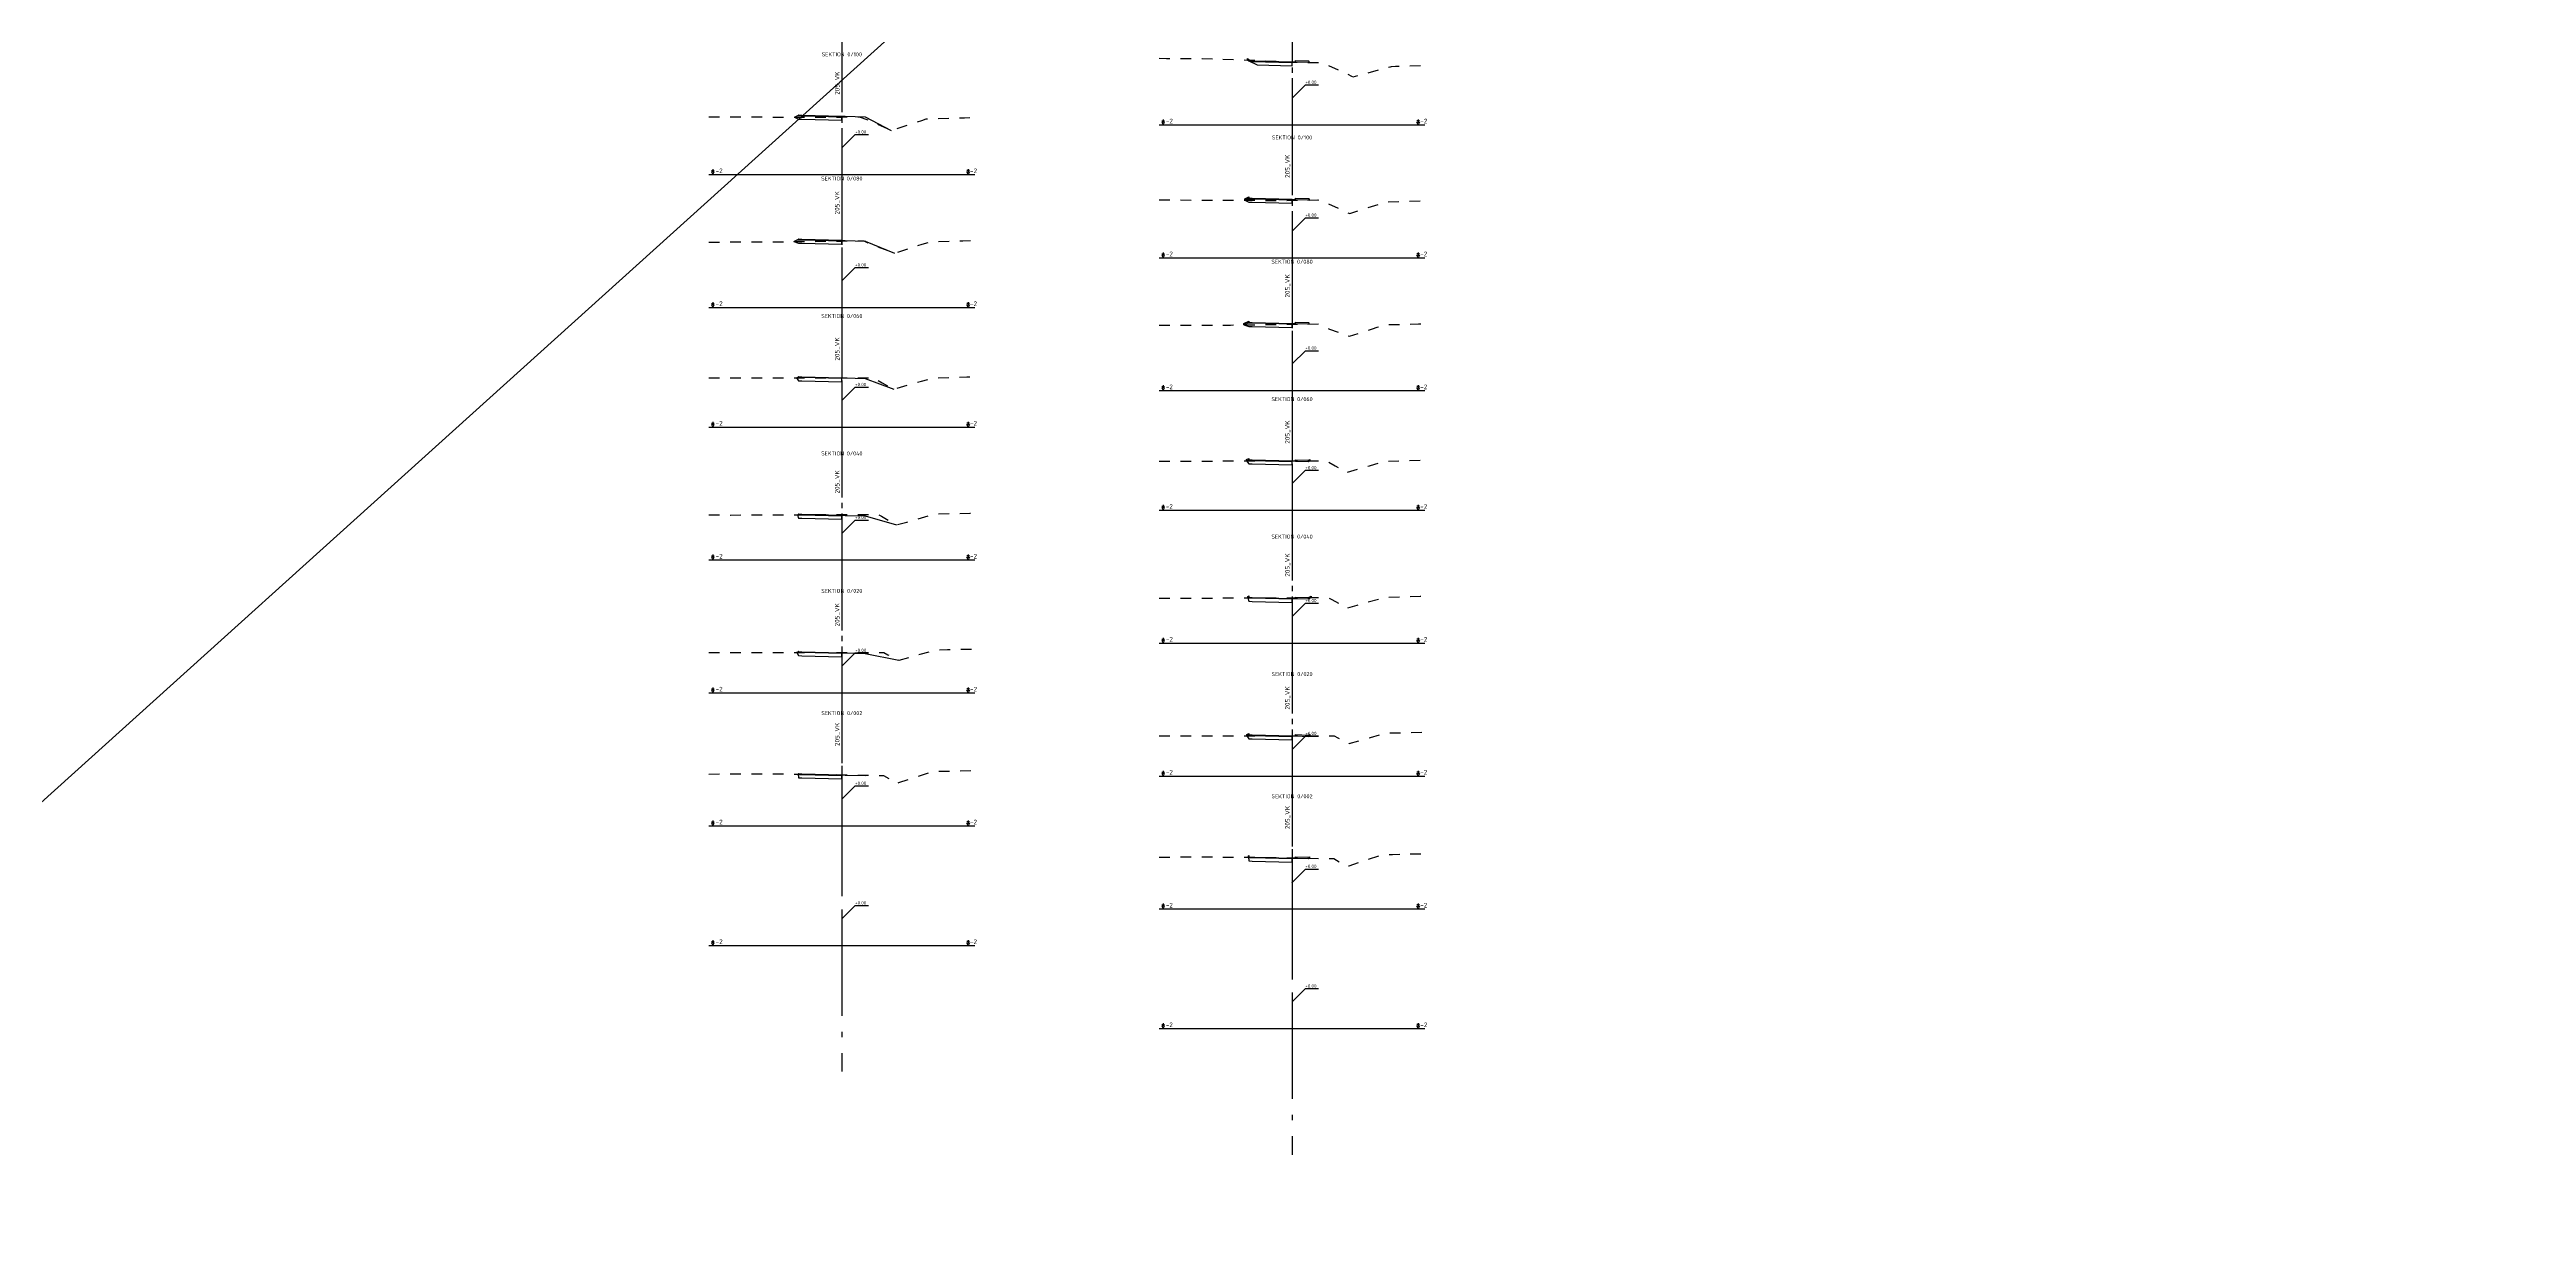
# Model space of a CAD drawing. Header units: metres. Extents: x 117388 to 123031, y 6148214 to 6150604.
# Drawn here: x 117761 to 117947.5, y 6149609.5 to 6149698.4 of the extents above; entities that cross this region are included whole.
import ezdxf
from ezdxf.enums import TextEntityAlignment as Align

# ---------------------------------------------------------------- set-up
doc = ezdxf.new("R2010")
doc.units = ezdxf.units.M
doc.header["$LTSCALE"] = 0.4
doc.linetypes.add('AA_DASHED_2', pattern=[4, 2, -2])
doc.linetypes.add('CENTRUMLINJE', pattern=[27, 20, -3, 1, -3])
for name, color, linetype in [('M-312A', 3, 'CONTINUOUS'), ('M-37-Bekladnad', 3, 'CONTINUOUS'), ('M-37-CL', 1, 'CENTRUMLINJE'), ('M-37-CL_Txt', 1, 'CONTINUOUS'), ('M-37-Mark', 9, 'AA_DASHED_2'), ('M-37-OB_B2', 4, 'CONTINUOUS'), ('M-37-OB_Bi1', 4, 'CONTINUOUS'), ('M-37-OB_Bi2', 4, 'CONTINUOUS'), ('M-37-Profilhojd', 3, 'CONTINUOUS'), ('M-37-Refhojd_Lin', 1, 'CONTINUOUS'), ('M-37-Refhojd_Txt', 1, 'CONTINUOUS'), ('M-37-SektNr', 3, 'CONTINUOUS'), ('M-37-Vag-Overyta', 3, 'CONTINUOUS'), ('M-37-Vag-Slitlager', 4, 'CONTINUOUS'), ('Road_LayerForCsGenerator', 7, 'CONTINUOUS'), ('T19202X', 7, 'CONTINUOUS')]:
    doc.layers.add(name, color=color, linetype=linetype)
doc.layers.add('Non-PlotDot', color=7, linetype='CONTINUOUS', plot=False)
doc.styles.add('P_ISO_25', font='ISO', dxfattribs={"height": 2.5})
doc.styles.add('P_ISO_30', font='ISO', dxfattribs={"height": 3})

msp = doc.modelspace()

# ---------------------------------------------------------------- linework, layer by layer
at = {"layer": 'M-312A', "flags": 128}
msp.add_lwpolyline([(118133.929, 6149978.568), (117494.355, 6149401.904)], dxfattribs=at)
at = {"layer": 'M-37-Bekladnad', "flags": 128}
for points in [[(117851.207, 6149697.637), (117851.207, 6149697.737), (117851.323, 6149697.679), (117851.323, 6149697.579)], [(117854.823, 6149697.492), (117854.823, 6149697.592), (117855.823, 6149697.562), (117855.836, 6149697.555), (117855.836, 6149697.455)], [(117851.014, 6149687.083), (117851.014, 6149687.183), (117851.323, 6149687.338), (117851.323, 6149687.238)], [(117854.823, 6149687.15), (117854.823, 6149687.25), (117855.823, 6149687.22), (117855.868, 6149687.198), (117855.868, 6149687.098)], [(117850.95, 6149677.708), (117850.95, 6149677.808), (117851.323, 6149677.995), (117851.323, 6149677.895)], [(117854.823, 6149677.807), (117854.823, 6149677.907), (117855.823, 6149677.877), (117855.836, 6149677.871), (117855.836, 6149677.771)], [(117851.156, 6149667.468), (117851.156, 6149667.568), (117851.323, 6149667.652), (117851.323, 6149667.552)], [(117854.823, 6149667.464), (117854.823, 6149667.564), (117855.823, 6149667.534), (117855.908, 6149667.576), (117855.908, 6149667.476)], [(117851.239, 6149657.167), (117851.239, 6149657.267), (117851.323, 6149657.308), (117851.323, 6149657.208)], [(117854.823, 6149657.121), (117854.823, 6149657.221), (117855.823, 6149657.191), (117856.016, 6149657.287), (117856.016, 6149657.187)], [(117851.174, 6149646.791), (117851.174, 6149646.891), (117851.323, 6149646.965), (117851.323, 6149646.865)], [(117854.823, 6149646.778), (117854.823, 6149646.878), (117855.823, 6149646.848), (117855.913, 6149646.893), (117855.913, 6149646.793)], [(117851.291, 6149637.654), (117851.291, 6149637.754), (117851.323, 6149637.77), (117851.323, 6149637.67)], [(117854.823, 6149637.583), (117854.823, 6149637.683), (117855.823, 6149637.653), (117855.877, 6149637.68), (117855.877, 6149637.58)]]:
    msp.add_lwpolyline(points, dxfattribs=at)
at = {"layer": 'M-37-CL'}
for p, q in [((117854.573, 6149716.263), (117854.573, 6149693.263)), ((117820.684, 6149712.519), (117820.684, 6149689.519)), ((117854.573, 6149706.263), (117854.573, 6149683.263)), ((117820.684, 6149702.519), (117820.684, 6149679.519)), ((117854.573, 6149696.263), (117854.573, 6149673.263)), ((117820.684, 6149692.519), (117820.684, 6149669.519)), ((117854.573, 6149686.263), (117854.573, 6149663.263)), ((117820.684, 6149683.519), (117820.684, 6149660.519)), ((117854.573, 6149677.263), (117854.573, 6149654.263)), ((117820.684, 6149673.519), (117820.684, 6149650.519)), ((117854.573, 6149667.263), (117854.573, 6149644.263)), ((117820.684, 6149663.519), (117820.684, 6149640.519)), ((117854.573, 6149657.263), (117854.573, 6149634.263)), ((117820.684, 6149653.519), (117820.684, 6149630.519)), ((117854.573, 6149647.263), (117854.573, 6149624.263)), ((117820.684, 6149644.519), (117820.684, 6149621.519)), ((117854.573, 6149638.263), (117854.573, 6149615.263))]:
    msp.add_line(p, q, dxfattribs=at)
at = {"layer": 'M-37-Mark', "flags": 128}
for points in [[(117844.573, 6149697.767), (117845.114, 6149697.751), (117847.799, 6149697.737), (117850.518, 6149697.669), (117854.573, 6149697.483), (117854.855, 6149697.47), (117856.823, 6149697.441), (117859.059, 6149696.431), (117859.182, 6149696.374), (117861.922, 6149697.115), (117861.986, 6149697.132), (117862.054, 6149697.155), (117862.354, 6149697.163), (117862.591, 6149697.169), (117864.573, 6149697.22)], [(117810.684, 6149693.372), (117811.334, 6149693.364), (117819.317, 6149693.325), (117820.684, 6149693.344), (117821.983, 6149693.362), (117822.722, 6149693.111), (117824.408, 6149692.335), (117826.696, 6149693.083), (117827.044, 6149693.21), (117829.916, 6149693.292), (117830.684, 6149693.311)], [(117844.573, 6149687.121), (117845.851, 6149687.106), (117853.865, 6149687.071), (117854.573, 6149687.08), (117856.503, 6149687.107), (117857.225, 6149686.862), (117858.925, 6149686.08), (117861.245, 6149686.839), (117861.565, 6149686.955), (117864.537, 6149687.041), (117864.573, 6149687.042)], [(117810.684, 6149683.938), (117815.694, 6149683.952), (117820.684, 6149684.015), (117822.338, 6149684.035), (117823.166, 6149683.645), (117824.658, 6149683.105), (117826.369, 6149683.657), (117826.742, 6149683.777), (117827.406, 6149683.978), (117829.801, 6149684.029), (117830.684, 6149684.052)], [(117844.573, 6149677.68), (117849.942, 6149677.695), (117854.573, 6149677.755), (117856.568, 6149677.78), (117857.388, 6149677.394), (117858.892, 6149676.85), (117860.624, 6149677.409), (117860.99, 6149677.527), (117861.64, 6149677.724), (117864.083, 6149677.776), (117864.573, 6149677.789)], [(117810.684, 6149673.713), (117815.374, 6149673.722), (117820.684, 6149673.73), (117823.058, 6149673.734), (117823.723, 6149673.355), (117824.595, 6149672.86), (117826.279, 6149673.357), (117826.672, 6149673.473), (117827.475, 6149673.703), (117830.082, 6149673.786), (117830.684, 6149673.8)], [(117844.573, 6149667.455), (117849.389, 6149667.465), (117854.573, 6149667.474), (117857.169, 6149667.479), (117857.829, 6149667.103), (117858.707, 6149666.605), (117860.409, 6149667.107), (117860.796, 6149667.221), (117861.586, 6149667.448), (117864.219, 6149667.533), (117864.573, 6149667.541)], [(117810.684, 6149663.402), (117812.296, 6149663.401), (117820.684, 6149663.437), (117823.386, 6149663.448), (117823.671, 6149663.306), (117824.506, 6149662.829), (117824.796, 6149662.663), (117825.586, 6149662.874), (117827.662, 6149663.478), (117830.317, 6149663.539), (117830.684, 6149663.546)], [(117844.573, 6149657.146), (117846.204, 6149657.145), (117854.573, 6149657.181), (117857.285, 6149657.193), (117857.57, 6149657.051), (117858.404, 6149656.574), (117858.695, 6149656.407), (117859.484, 6149656.618), (117861.561, 6149657.222), (117864.22, 6149657.283), (117864.573, 6149657.29)], [(117810.684, 6149653.049), (117813.592, 6149653.046), (117820.684, 6149653.048), (117823.846, 6149653.05), (117824.136, 6149652.89), (117824.917, 6149652.511), (117824.99, 6149652.476), (117825.748, 6149652.684), (117826.58, 6149652.918), (117827.79, 6149653.258), (117828.635, 6149653.276), (117830.684, 6149653.314)], [(117844.573, 6149646.793), (117847.481, 6149646.79), (117854.573, 6149646.792), (117857.735, 6149646.794), (117858.025, 6149646.634), (117858.806, 6149646.255), (117858.879, 6149646.22), (117859.637, 6149646.428), (117860.469, 6149646.662), (117861.679, 6149647.002), (117862.524, 6149647.02), (117864.573, 6149647.058)], [(117810.684, 6149643.913), (117813.227, 6149643.936), (117818.132, 6149643.906), (117820.684, 6149643.86), (117823.827, 6149643.802), (117824.795, 6149643.231), (117824.888, 6149643.247), (117824.987, 6149643.269), (117827.48, 6149644.095), (117827.515, 6149644.11), (117828.24, 6149644.125), (117830.684, 6149644.176)], [(117844.573, 6149637.657), (117847.115, 6149637.68), (117852.021, 6149637.65), (117854.573, 6149637.604), (117857.716, 6149637.546), (117858.684, 6149636.975), (117858.777, 6149636.991), (117858.876, 6149637.013), (117861.369, 6149637.839), (117861.404, 6149637.854), (117862.129, 6149637.869), (117864.573, 6149637.921)]]:
    msp.add_lwpolyline(points, dxfattribs=at)
at = {"layer": 'M-37-OB_B2', "flags": 128}
for points in [[(117851.323, 6149697.579), (117851.955, 6149697.263), (117854.573, 6149697.198), (117854.573, 6149697.458)], [(117817.12, 6149693.335), (117817.434, 6149693.192), (117817.684, 6149693.186), (117820.684, 6149693.111), (117820.684, 6149693.371)], [(117851.014, 6149687.083), (117851.323, 6149686.938), (117851.573, 6149686.932), (117854.573, 6149686.857), (117854.573, 6149687.117)], [(117817.073, 6149683.969), (117817.434, 6149683.849), (117817.684, 6149683.843), (117820.684, 6149683.768), (117820.684, 6149684.028)], [(117850.95, 6149677.708), (117851.323, 6149677.595), (117851.573, 6149677.588), (117854.573, 6149677.513), (117854.573, 6149677.773)], [(117817.269, 6149673.724), (117817.434, 6149673.507), (117817.684, 6149673.5), (117820.684, 6149673.425), (117820.684, 6149673.685)], [(117851.156, 6149667.468), (117851.323, 6149667.252), (117851.573, 6149667.245), (117854.573, 6149667.17), (117854.573, 6149667.43)], [(117817.351, 6149663.422), (117817.434, 6149663.164), (117817.684, 6149663.157), (117820.684, 6149663.082), (117820.684, 6149663.342)], [(117851.239, 6149657.167), (117851.323, 6149656.908), (117851.573, 6149656.902), (117854.573, 6149656.827), (117854.573, 6149657.087)], [(117817.285, 6149653.047), (117817.434, 6149652.821), (117817.684, 6149652.815), (117820.684, 6149652.74), (117820.684, 6149653)], [(117851.174, 6149646.791), (117851.323, 6149646.565), (117851.573, 6149646.559), (117854.573, 6149646.484), (117854.573, 6149646.744)], [(117817.402, 6149643.91), (117817.434, 6149643.626), (117817.684, 6149643.62), (117820.684, 6149643.545), (117820.684, 6149643.805)], [(117851.291, 6149637.654), (117851.323, 6149637.37), (117851.573, 6149637.364), (117854.573, 6149637.289), (117854.573, 6149637.549)]]:
    msp.add_lwpolyline(points, dxfattribs=at)
at = {"layer": 'M-37-OB_Bi1', "flags": 128}
for points in [[(117851.323, 6149697.579), (117851.407, 6149697.537), (117851.573, 6149697.533), (117854.573, 6149697.458), (117854.573, 6149697.498)], [(117817.357, 6149693.454), (117817.434, 6149693.452), (117817.684, 6149693.446), (117820.684, 6149693.371), (117820.684, 6149693.411)], [(117851.247, 6149687.2), (117851.323, 6149687.198), (117851.573, 6149687.192), (117854.573, 6149687.117), (117854.573, 6149687.157)], [(117817.357, 6149684.111), (117817.434, 6149684.109), (117817.684, 6149684.103), (117820.684, 6149684.028), (117820.684, 6149684.068)], [(117851.247, 6149677.857), (117851.323, 6149677.855), (117851.573, 6149677.848), (117854.573, 6149677.773), (117854.573, 6149677.813)], [(117817.357, 6149673.768), (117817.434, 6149673.767), (117817.684, 6149673.76), (117820.684, 6149673.685), (117820.684, 6149673.725)], [(117851.247, 6149667.513), (117851.323, 6149667.512), (117851.573, 6149667.505), (117854.573, 6149667.43), (117854.573, 6149667.47)], [(117817.357, 6149663.426), (117817.434, 6149663.424), (117817.684, 6149663.417), (117820.684, 6149663.342), (117820.684, 6149663.382)], [(117851.247, 6149657.17), (117851.323, 6149657.168), (117851.573, 6149657.162), (117854.573, 6149657.087), (117854.573, 6149657.127)], [(117817.357, 6149653.083), (117817.434, 6149653.081), (117817.684, 6149653.075), (117820.684, 6149653), (117820.684, 6149653.04)], [(117851.247, 6149646.827), (117851.323, 6149646.825), (117851.573, 6149646.819), (117854.573, 6149646.744), (117854.573, 6149646.784)], [(117817.402, 6149643.91), (117817.405, 6149643.887), (117817.434, 6149643.886), (117817.684, 6149643.88), (117820.684, 6149643.805), (117820.684, 6149643.845)], [(117851.291, 6149637.654), (117851.294, 6149637.631), (117851.323, 6149637.63), (117851.573, 6149637.624), (117854.573, 6149637.549), (117854.573, 6149637.589)]]:
    msp.add_lwpolyline(points, dxfattribs=at)
at = {"layer": 'M-37-OB_Bi2', "flags": 128}
for points in [[(117851.323, 6149697.579), (117851.407, 6149697.537), (117851.573, 6149697.533), (117854.573, 6149697.458), (117854.573, 6149697.498)], [(117817.357, 6149693.454), (117817.434, 6149693.452), (117817.684, 6149693.446), (117820.684, 6149693.371), (117820.684, 6149693.411)], [(117851.247, 6149687.2), (117851.323, 6149687.198), (117851.573, 6149687.192), (117854.573, 6149687.117), (117854.573, 6149687.157)], [(117817.357, 6149684.111), (117817.434, 6149684.109), (117817.684, 6149684.103), (117820.684, 6149684.028), (117820.684, 6149684.068)], [(117851.247, 6149677.857), (117851.323, 6149677.855), (117851.573, 6149677.848), (117854.573, 6149677.773), (117854.573, 6149677.813)], [(117817.357, 6149673.768), (117817.434, 6149673.767), (117817.684, 6149673.76), (117820.684, 6149673.685), (117820.684, 6149673.725)], [(117851.247, 6149667.513), (117851.323, 6149667.512), (117851.573, 6149667.505), (117854.573, 6149667.43), (117854.573, 6149667.47)], [(117817.357, 6149663.426), (117817.434, 6149663.424), (117817.684, 6149663.417), (117820.684, 6149663.342), (117820.684, 6149663.382)], [(117851.247, 6149657.17), (117851.323, 6149657.168), (117851.573, 6149657.162), (117854.573, 6149657.087), (117854.573, 6149657.127)], [(117817.357, 6149653.083), (117817.434, 6149653.081), (117817.684, 6149653.075), (117820.684, 6149653), (117820.684, 6149653.04)], [(117851.247, 6149646.827), (117851.323, 6149646.825), (117851.573, 6149646.819), (117854.573, 6149646.744), (117854.573, 6149646.784)], [(117817.402, 6149643.91), (117817.405, 6149643.887), (117817.434, 6149643.886), (117817.684, 6149643.88), (117820.684, 6149643.805), (117820.684, 6149643.845)], [(117851.291, 6149637.654), (117851.294, 6149637.631), (117851.323, 6149637.63), (117851.573, 6149637.624), (117854.573, 6149637.549), (117854.573, 6149637.589)]]:
    msp.add_lwpolyline(points, dxfattribs=at)
at = {"layer": 'M-37-Profilhojd', "color": 1}
for points in [[(117854.573, 6149694.763), (117855.573, 6149695.763), (117856.573, 6149695.763)], [(117820.684, 6149691.019), (117821.684, 6149692.019), (117822.684, 6149692.019)], [(117854.573, 6149684.763), (117855.573, 6149685.763), (117856.573, 6149685.763)], [(117820.684, 6149681.019), (117821.684, 6149682.019), (117822.684, 6149682.019)], [(117854.573, 6149674.763), (117855.573, 6149675.763), (117856.573, 6149675.763)], [(117820.684, 6149672.019), (117821.684, 6149673.019), (117822.684, 6149673.019)], [(117854.573, 6149665.763), (117855.573, 6149666.763), (117856.573, 6149666.763)], [(117820.684, 6149662.019), (117821.684, 6149663.019), (117822.684, 6149663.019)], [(117854.573, 6149655.763), (117855.573, 6149656.763), (117856.573, 6149656.763)], [(117820.684, 6149652.019), (117821.684, 6149653.019), (117822.684, 6149653.019)], [(117854.573, 6149645.763), (117855.573, 6149646.763), (117856.573, 6149646.763)], [(117820.684, 6149642.019), (117821.684, 6149643.019), (117822.684, 6149643.019)], [(117854.573, 6149635.763), (117855.573, 6149636.763), (117856.573, 6149636.763)], [(117820.684, 6149633.019), (117821.684, 6149634.019), (117822.684, 6149634.019)], [(117854.573, 6149626.763), (117855.573, 6149627.763), (117856.573, 6149627.763)]]:
    msp.add_lwpolyline(points, dxfattribs=at)
at = {"layer": 'M-37-Refhojd_Lin'}
for p, q in [((117844.773, 6149693.063), (117844.973, 6149693.063)), ((117864.173, 6149693.063), (117863.973, 6149693.063)), ((117844.573, 6149692.763), (117864.573, 6149692.763)), ((117810.884, 6149689.319), (117811.084, 6149689.319)), ((117830.284, 6149689.319), (117830.084, 6149689.319)), ((117810.684, 6149689.019), (117830.684, 6149689.019)), ((117844.573, 6149682.763), (117864.573, 6149682.763)), ((117844.773, 6149683.063), (117844.973, 6149683.063)), ((117864.173, 6149683.063), (117863.973, 6149683.063)), ((117810.684, 6149679.019), (117830.684, 6149679.019)), ((117810.884, 6149679.319), (117811.084, 6149679.319)), ((117830.284, 6149679.319), (117830.084, 6149679.319)), ((117844.573, 6149672.763), (117864.573, 6149672.763)), ((117844.773, 6149673.063), (117844.973, 6149673.063)), ((117864.173, 6149673.063), (117863.973, 6149673.063)), ((117810.684, 6149670.019), (117830.684, 6149670.019)), ((117810.884, 6149670.319), (117811.084, 6149670.319)), ((117830.284, 6149670.319), (117830.084, 6149670.319)), ((117844.573, 6149663.763), (117864.573, 6149663.763)), ((117844.773, 6149664.063), (117844.973, 6149664.063)), ((117864.173, 6149664.063), (117863.973, 6149664.063)), ((117810.684, 6149660.019), (117830.684, 6149660.019)), ((117810.884, 6149660.319), (117811.084, 6149660.319)), ((117830.284, 6149660.319), (117830.084, 6149660.319)), ((117844.573, 6149653.763), (117864.573, 6149653.763)), ((117844.773, 6149654.063), (117844.973, 6149654.063)), ((117864.173, 6149654.063), (117863.973, 6149654.063)), ((117810.684, 6149650.019), (117830.684, 6149650.019)), ((117810.884, 6149650.319), (117811.084, 6149650.319)), ((117830.284, 6149650.319), (117830.084, 6149650.319)), ((117844.573, 6149643.763), (117864.573, 6149643.763)), ((117844.773, 6149644.063), (117844.973, 6149644.063)), ((117864.173, 6149644.063), (117863.973, 6149644.063)), ((117810.684, 6149640.019), (117830.684, 6149640.019)), ((117810.884, 6149640.319), (117811.084, 6149640.319)), ((117830.284, 6149640.319), (117830.084, 6149640.319)), ((117844.573, 6149633.763), (117864.573, 6149633.763)), ((117844.773, 6149634.063), (117844.973, 6149634.063)), ((117864.173, 6149634.063), (117863.973, 6149634.063)), ((117810.684, 6149631.019), (117830.684, 6149631.019)), ((117810.884, 6149631.319), (117811.084, 6149631.319)), ((117830.284, 6149631.319), (117830.084, 6149631.319)), ((117844.573, 6149624.763), (117864.573, 6149624.763)), ((117844.773, 6149625.063), (117844.973, 6149625.063)), ((117864.173, 6149625.063), (117863.973, 6149625.063))]:
    msp.add_line(p, q, dxfattribs=at)
for points in [[(117844.873, 6149693.163), (117844.873, 6149692.963), (117844.773, 6149692.963), (117844.873, 6149692.763), (117844.973, 6149692.963), (117844.873, 6149692.963)], [(117864.073, 6149693.163), (117864.073, 6149692.963), (117864.173, 6149692.963), (117864.073, 6149692.763), (117863.973, 6149692.963), (117864.073, 6149692.963)], [(117810.984, 6149689.419), (117810.984, 6149689.219), (117810.884, 6149689.219), (117810.984, 6149689.019), (117811.084, 6149689.219), (117810.984, 6149689.219)], [(117830.184, 6149689.419), (117830.184, 6149689.219), (117830.284, 6149689.219), (117830.184, 6149689.019), (117830.084, 6149689.219), (117830.184, 6149689.219)], [(117844.873, 6149683.163), (117844.873, 6149682.963), (117844.773, 6149682.963), (117844.873, 6149682.763), (117844.973, 6149682.963), (117844.873, 6149682.963)], [(117864.073, 6149683.163), (117864.073, 6149682.963), (117864.173, 6149682.963), (117864.073, 6149682.763), (117863.973, 6149682.963), (117864.073, 6149682.963)], [(117810.984, 6149679.419), (117810.984, 6149679.219), (117810.884, 6149679.219), (117810.984, 6149679.019), (117811.084, 6149679.219), (117810.984, 6149679.219)], [(117830.184, 6149679.419), (117830.184, 6149679.219), (117830.284, 6149679.219), (117830.184, 6149679.019), (117830.084, 6149679.219), (117830.184, 6149679.219)], [(117844.873, 6149673.163), (117844.873, 6149672.963), (117844.773, 6149672.963), (117844.873, 6149672.763), (117844.973, 6149672.963), (117844.873, 6149672.963)], [(117864.073, 6149673.163), (117864.073, 6149672.963), (117864.173, 6149672.963), (117864.073, 6149672.763), (117863.973, 6149672.963), (117864.073, 6149672.963)], [(117810.984, 6149670.419), (117810.984, 6149670.219), (117810.884, 6149670.219), (117810.984, 6149670.019), (117811.084, 6149670.219), (117810.984, 6149670.219)], [(117830.184, 6149670.419), (117830.184, 6149670.219), (117830.284, 6149670.219), (117830.184, 6149670.019), (117830.084, 6149670.219), (117830.184, 6149670.219)], [(117844.873, 6149664.163), (117844.873, 6149663.963), (117844.773, 6149663.963), (117844.873, 6149663.763), (117844.973, 6149663.963), (117844.873, 6149663.963)], [(117864.073, 6149664.163), (117864.073, 6149663.963), (117864.173, 6149663.963), (117864.073, 6149663.763), (117863.973, 6149663.963), (117864.073, 6149663.963)], [(117810.984, 6149660.419), (117810.984, 6149660.219), (117810.884, 6149660.219), (117810.984, 6149660.019), (117811.084, 6149660.219), (117810.984, 6149660.219)], [(117830.184, 6149660.419), (117830.184, 6149660.219), (117830.284, 6149660.219), (117830.184, 6149660.019), (117830.084, 6149660.219), (117830.184, 6149660.219)], [(117844.873, 6149654.163), (117844.873, 6149653.963), (117844.773, 6149653.963), (117844.873, 6149653.763), (117844.973, 6149653.963), (117844.873, 6149653.963)], [(117864.073, 6149654.163), (117864.073, 6149653.963), (117864.173, 6149653.963), (117864.073, 6149653.763), (117863.973, 6149653.963), (117864.073, 6149653.963)], [(117810.984, 6149650.419), (117810.984, 6149650.219), (117810.884, 6149650.219), (117810.984, 6149650.019), (117811.084, 6149650.219), (117810.984, 6149650.219)], [(117830.184, 6149650.419), (117830.184, 6149650.219), (117830.284, 6149650.219), (117830.184, 6149650.019), (117830.084, 6149650.219), (117830.184, 6149650.219)], [(117844.873, 6149644.163), (117844.873, 6149643.963), (117844.773, 6149643.963), (117844.873, 6149643.763), (117844.973, 6149643.963), (117844.873, 6149643.963)], [(117864.073, 6149644.163), (117864.073, 6149643.963), (117864.173, 6149643.963), (117864.073, 6149643.763), (117863.973, 6149643.963), (117864.073, 6149643.963)], [(117810.984, 6149640.419), (117810.984, 6149640.219), (117810.884, 6149640.219), (117810.984, 6149640.019), (117811.084, 6149640.219), (117810.984, 6149640.219)], [(117830.184, 6149640.419), (117830.184, 6149640.219), (117830.284, 6149640.219), (117830.184, 6149640.019), (117830.084, 6149640.219), (117830.184, 6149640.219)], [(117844.873, 6149634.163), (117844.873, 6149633.963), (117844.773, 6149633.963), (117844.873, 6149633.763), (117844.973, 6149633.963), (117844.873, 6149633.963)], [(117864.073, 6149634.163), (117864.073, 6149633.963), (117864.173, 6149633.963), (117864.073, 6149633.763), (117863.973, 6149633.963), (117864.073, 6149633.963)], [(117810.984, 6149631.419), (117810.984, 6149631.219), (117810.884, 6149631.219), (117810.984, 6149631.019), (117811.084, 6149631.219), (117810.984, 6149631.219)], [(117830.184, 6149631.419), (117830.184, 6149631.219), (117830.284, 6149631.219), (117830.184, 6149631.019), (117830.084, 6149631.219), (117830.184, 6149631.219)], [(117844.873, 6149625.163), (117844.873, 6149624.963), (117844.773, 6149624.963), (117844.873, 6149624.763), (117844.973, 6149624.963), (117844.873, 6149624.963)], [(117864.073, 6149625.163), (117864.073, 6149624.963), (117864.173, 6149624.963), (117864.073, 6149624.763), (117863.973, 6149624.963), (117864.073, 6149624.963)]]:
    msp.add_lwpolyline(points, dxfattribs=at)
at = {"layer": 'M-37-Vag-Overyta', "flags": 128}
for points in [[(117851.207, 6149697.637), (117851.323, 6149697.579), (117851.573, 6149697.573), (117854.573, 6149697.498), (117854.823, 6149697.492), (117855.823, 6149697.462), (117855.836, 6149697.455)], [(117817.12, 6149693.335), (117817.434, 6149693.492), (117817.684, 6149693.486), (117820.684, 6149693.411), (117820.934, 6149693.405), (117822.434, 6149693.36), (117824.404, 6149692.336)], [(117851.014, 6149687.083), (117851.323, 6149687.238), (117851.573, 6149687.232), (117854.573, 6149687.157), (117854.823, 6149687.15), (117855.823, 6149687.12), (117855.868, 6149687.098)], [(117817.073, 6149683.969), (117817.434, 6149684.149), (117817.684, 6149684.143), (117820.684, 6149684.068), (117820.934, 6149684.062), (117822.434, 6149684.017), (117824.658, 6149683.105)], [(117850.95, 6149677.708), (117851.323, 6149677.895), (117851.573, 6149677.888), (117854.573, 6149677.813), (117854.823, 6149677.807), (117855.823, 6149677.777), (117855.836, 6149677.771)], [(117817.269, 6149673.724), (117817.434, 6149673.807), (117817.684, 6149673.8), (117820.684, 6149673.725), (117820.934, 6149673.719), (117822.434, 6149673.674), (117824.595, 6149672.86)], [(117851.156, 6149667.468), (117851.323, 6149667.552), (117851.573, 6149667.545), (117854.573, 6149667.47), (117854.823, 6149667.464), (117855.823, 6149667.434), (117855.908, 6149667.476)], [(117817.351, 6149663.422), (117817.434, 6149663.464), (117817.684, 6149663.457), (117820.684, 6149663.382), (117820.934, 6149663.376), (117822.434, 6149663.331), (117824.796, 6149662.663)], [(117851.239, 6149657.167), (117851.323, 6149657.208), (117851.573, 6149657.202), (117854.573, 6149657.127), (117854.823, 6149657.121), (117855.823, 6149657.091), (117856.016, 6149657.187)], [(117817.285, 6149653.047), (117817.434, 6149653.121), (117817.684, 6149653.115), (117820.684, 6149653.04), (117820.934, 6149653.033), (117822.434, 6149652.988), (117824.965, 6149652.487)], [(117851.174, 6149646.791), (117851.323, 6149646.865), (117851.573, 6149646.859), (117854.573, 6149646.784), (117854.823, 6149646.778), (117855.823, 6149646.748), (117855.913, 6149646.793)], [(117817.402, 6149643.91), (117817.434, 6149643.926), (117817.684, 6149643.92), (117820.684, 6149643.845), (117820.934, 6149643.838), (117822.434, 6149643.793), (117822.499, 6149643.826)], [(117851.291, 6149637.654), (117851.323, 6149637.67), (117851.573, 6149637.664), (117854.573, 6149637.589), (117854.823, 6149637.583), (117855.823, 6149637.553), (117855.877, 6149637.58)]]:
    msp.add_lwpolyline(points, dxfattribs=at)
at = {"layer": 'M-37-Vag-Slitlager', "flags": 128}
for points in [[(117851.323, 6149697.579), (117851.407, 6149697.537), (117851.573, 6149697.533), (117854.573, 6149697.458), (117854.573, 6149697.498)], [(117817.357, 6149693.454), (117817.434, 6149693.452), (117817.684, 6149693.446), (117820.684, 6149693.371), (117820.684, 6149693.411)], [(117851.247, 6149687.2), (117851.323, 6149687.198), (117851.573, 6149687.192), (117854.573, 6149687.117), (117854.573, 6149687.157)], [(117817.357, 6149684.111), (117817.434, 6149684.109), (117817.684, 6149684.103), (117820.684, 6149684.028), (117820.684, 6149684.068)], [(117851.247, 6149677.857), (117851.323, 6149677.855), (117851.573, 6149677.848), (117854.573, 6149677.773), (117854.573, 6149677.813)], [(117817.357, 6149673.768), (117817.434, 6149673.767), (117817.684, 6149673.76), (117820.684, 6149673.685), (117820.684, 6149673.725)], [(117851.247, 6149667.513), (117851.323, 6149667.512), (117851.573, 6149667.505), (117854.573, 6149667.43), (117854.573, 6149667.47)], [(117817.357, 6149663.426), (117817.434, 6149663.424), (117817.684, 6149663.417), (117820.684, 6149663.342), (117820.684, 6149663.382)], [(117851.247, 6149657.17), (117851.323, 6149657.168), (117851.573, 6149657.162), (117854.573, 6149657.087), (117854.573, 6149657.127)], [(117817.357, 6149653.083), (117817.434, 6149653.081), (117817.684, 6149653.075), (117820.684, 6149653), (117820.684, 6149653.04)], [(117851.247, 6149646.827), (117851.323, 6149646.825), (117851.573, 6149646.819), (117854.573, 6149646.744), (117854.573, 6149646.784)], [(117817.402, 6149643.91), (117817.405, 6149643.887), (117817.434, 6149643.886), (117817.684, 6149643.88), (117820.684, 6149643.805), (117820.684, 6149643.845)], [(117851.291, 6149637.654), (117851.294, 6149637.631), (117851.323, 6149637.63), (117851.573, 6149637.624), (117854.573, 6149637.549), (117854.573, 6149637.589)]]:
    msp.add_lwpolyline(points, dxfattribs=at)
at = {"layer": 'Non-PlotDot'}
for centre in [(117851.207, 6149697.637), (117851.323, 6149697.579), (117851.573, 6149697.573), (117854.573, 6149697.498), (117854.823, 6149697.492), (117855.823, 6149697.462), (117855.836, 6149697.455), (117817.12, 6149693.335), (117817.434, 6149693.492), (117817.684, 6149693.486), (117820.684, 6149693.411), (117820.934, 6149693.405), (117822.434, 6149693.36), (117824.404, 6149692.336), (117851.014, 6149687.083), (117851.323, 6149687.238), (117851.573, 6149687.232), (117854.573, 6149687.157), (117854.823, 6149687.15), (117855.823, 6149687.12), (117855.868, 6149687.098), (117817.073, 6149683.969), (117817.434, 6149684.149), (117817.684, 6149684.143), (117820.684, 6149684.068), (117820.934, 6149684.062), (117822.434, 6149684.017), (117824.658, 6149683.105), (117850.95, 6149677.708), (117851.323, 6149677.895), (117851.573, 6149677.888), (117854.573, 6149677.813), (117854.823, 6149677.807), (117855.823, 6149677.777), (117855.836, 6149677.771), (117817.269, 6149673.724), (117817.434, 6149673.807), (117817.684, 6149673.8), (117820.684, 6149673.725), (117820.934, 6149673.719), (117822.434, 6149673.674), (117824.595, 6149672.86), (117851.156, 6149667.468), (117851.323, 6149667.552), (117851.573, 6149667.545), (117854.573, 6149667.47), (117854.823, 6149667.464), (117855.823, 6149667.434), (117855.908, 6149667.476), (117817.351, 6149663.422), (117817.434, 6149663.464), (117817.684, 6149663.457), (117820.684, 6149663.382), (117820.934, 6149663.376), (117822.434, 6149663.331), (117824.796, 6149662.663), (117851.239, 6149657.167), (117851.323, 6149657.208), (117851.573, 6149657.202), (117854.573, 6149657.127), (117854.823, 6149657.121), (117855.823, 6149657.091), (117856.016, 6149657.187), (117817.285, 6149653.047), (117817.434, 6149653.121), (117817.684, 6149653.115), (117820.684, 6149653.04), (117820.934, 6149653.033), (117822.434, 6149652.988), (117824.965, 6149652.487), (117851.174, 6149646.791), (117851.323, 6149646.865), (117851.573, 6149646.859), (117854.573, 6149646.784), (117854.823, 6149646.778), (117855.823, 6149646.748), (117855.913, 6149646.793), (117817.402, 6149643.91), (117817.434, 6149643.926), (117817.684, 6149643.92), (117820.684, 6149643.845), (117820.934, 6149643.838), (117822.434, 6149643.793), (117822.499, 6149643.826), (117851.291, 6149637.654), (117851.323, 6149637.67), (117851.573, 6149637.664), (117854.573, 6149637.589), (117854.823, 6149637.583), (117855.823, 6149637.553), (117855.877, 6149637.58)]:
    msp.add_circle(centre, 0.001, dxfattribs=at)
at = {"layer": 'Road_LayerForCsGenerator'}
for centre in [(117854.573, 6149695.763), (117820.684, 6149692.019), (117854.573, 6149685.763), (117820.684, 6149682.019), (117854.573, 6149675.763), (117820.684, 6149672.019), (117854.573, 6149665.763), (117820.684, 6149662.019), (117854.573, 6149655.763), (117820.684, 6149652.019), (117854.573, 6149645.763), (117820.684, 6149642.019), (117854.573, 6149635.763)]:
    msp.add_circle(centre, 0.001, dxfattribs=at)
at = {"layer": 'T19202X', "color": 7}
for centre in [(117854.573, 6149695.763), (117820.684, 6149692.019), (117854.573, 6149685.763), (117820.684, 6149682.019), (117854.573, 6149675.763), (117820.684, 6149672.019), (117854.573, 6149665.763), (117820.684, 6149662.019), (117854.573, 6149655.763), (117820.684, 6149652.019), (117854.573, 6149645.763), (117820.684, 6149642.019), (117854.573, 6149635.763)]:
    msp.add_circle(centre, 0.001, dxfattribs=at)

# ---------------------------------------------------------------- texts
at = {"layer": 'M-37-CL_Txt', "style": 'P_ISO_30'}
for p in [(117820.334, 6149695.019), (117854.223, 6149688.763), (117820.334, 6149686.019), (117854.223, 6149679.763), (117820.334, 6149675.019), (117854.223, 6149668.763), (117820.334, 6149665.019), (117854.223, 6149658.763), (117820.334, 6149655.019), (117854.223, 6149648.763), (117820.334, 6149646.019), (117854.223, 6149639.763)]:
    msp.add_text('205_VK', height=0.35, rotation=90.01167, dxfattribs=at).set_placement(p, align=Align.MIDDLE_LEFT)
at = {"layer": 'M-37-Profilhojd', "style": 'P_ISO_25'}
for p in [(117855.573, 6149695.841), (117821.684, 6149692.097), (117855.573, 6149685.841), (117821.684, 6149682.097), (117855.573, 6149675.841), (117821.684, 6149673.097), (117855.573, 6149666.841), (117821.684, 6149663.097), (117855.573, 6149656.841), (117821.684, 6149653.097), (117855.573, 6149646.841), (117821.684, 6149643.097), (117855.573, 6149636.841), (117821.684, 6149634.097), (117855.573, 6149627.841)]:
    msp.add_text('+0.00', height=0.25, dxfattribs=at).set_placement(p)
at = {"layer": 'M-37-Refhojd_Lin', "style": 'P_ISO_25'}
for p in [(117864.223, 6149692.763), (117830.334, 6149689.019), (117864.223, 6149682.763), (117830.334, 6149679.019), (117864.223, 6149672.763), (117830.334, 6149670.019), (117864.223, 6149663.763), (117830.334, 6149660.019), (117864.223, 6149653.763), (117830.334, 6149650.019), (117864.223, 6149643.763), (117830.334, 6149640.019), (117864.223, 6149633.763), (117830.334, 6149631.019), (117864.223, 6149624.763)]:
    msp.add_text('-2', height=0.35, dxfattribs=at).set_placement(p, align=Align.BOTTOM_LEFT)
at = {"layer": 'M-37-Refhojd_Txt', "style": 'P_ISO_25'}
for p in [(117845.073, 6149692.763), (117811.184, 6149689.019), (117845.073, 6149682.763), (117811.184, 6149679.019), (117845.073, 6149672.763), (117811.184, 6149670.019), (117845.073, 6149663.763), (117811.184, 6149660.019), (117845.073, 6149653.763), (117811.184, 6149650.019), (117845.073, 6149643.763), (117811.184, 6149640.019), (117845.073, 6149633.763), (117811.184, 6149631.019), (117845.073, 6149624.763)]:
    msp.add_text('-2', height=0.35, dxfattribs=at).set_placement(p, align=Align.BOTTOM_LEFT)
at = {"layer": 'M-37-SektNr', "style": 'P_ISO_30'}
for s, p in [('SEKTION 0/100', (117820.684, 6149697.911)), ('SEKTION 0/100', (117854.573, 6149691.657)), ('SEKTION 0/080', (117820.684, 6149688.568)), ('SEKTION 0/080', (117854.573, 6149682.313)), ('SEKTION 0/060', (117820.684, 6149678.225)), ('SEKTION 0/060', (117854.573, 6149671.97)), ('SEKTION 0/040', (117820.684, 6149667.882)), ('SEKTION 0/040', (117854.573, 6149661.627)), ('SEKTION 0/020', (117820.684, 6149657.54)), ('SEKTION 0/020', (117854.573, 6149651.284)), ('SEKTION 0/002', (117820.684, 6149648.345)), ('SEKTION 0/002', (117854.573, 6149642.089))]:
    msp.add_text(s, height=0.3, dxfattribs=at).set_placement(p, align=Align.CENTER)

doc.saveas('drawing.dxf')
